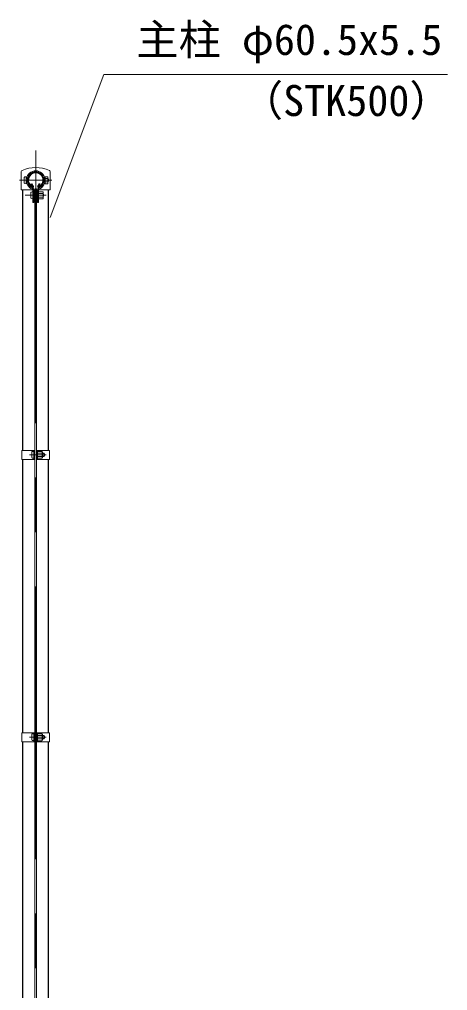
# Model space of a CAD drawing. Units: millimetres, scale not verified. Extents: x -6300 to 6300, y -4455 to 4455.
# Drawn here: x -173 to 825, y 468 to 2731 of the extents above; entities that cross this region are included whole.
import ezdxf
from ezdxf.enums import TextEntityAlignment as Align

# ---------------------------------------------------------------- set-up
doc = ezdxf.new("R2010")
doc.units = ezdxf.units.MM
doc.header["$LTSCALE"] = 20
doc.linetypes.add('USER1', pattern=[50.8, 31.75, -6.35, 6.35, -6.35])
for name, color, linetype, lineweight in [('0-0_D-STR1', 1, 'Continuous', 25), ('0-3_D-BMK', 2, 'USER1', 13), ('0-8_D-STR3', 3, 'Continuous', 13), ('0-9_D-STR-TXT', 7, 'Continuous', 13)]:
    doc.layers.add(name, color=color, linetype=linetype, lineweight=lineweight)
doc.styles.add('ＭＳ ゴシック', font='')
doc.styles.get('ＭＳ ゴシック').set_extended_font_data('MS Gothic')

msp = doc.modelspace()

# ---------------------------------------------------------------- linework, layer by layer
at = {"layer": '0-0_D-STR1'}
for p, q in [((-165.46, 1726.5), (-165.46, 2333.45)), ((-145.39, 2346.7), (-144, 2347.5)), ((-141.88, 2340.62), (-145.39, 2346.7)), ((-140.49, 2341.42), (-144, 2347.5)), ((-129.92, 2341.42), (-126.41, 2347.5)), ((-128.53, 2340.62), (-125.03, 2346.7)), ((-125.03, 2346.7), (-126.41, 2347.5)), ((-104.96, 1726.5), (-104.96, 2333.45)), ((-165.46, 1068.5), (-165.46, 1705.5)), ((-104.96, 1068.5), (-104.96, 1705.5)), ((-165.46, 410.5), (-165.46, 1047.5)), ((-104.96, 410.5), (-104.96, 1047.5))]:
    msp.add_line(p, q, dxfattribs=at)
for centre, radius, start, end in [((-135.21, 2355.95), 19.05, 294.32478, 245.67522), ((-135.21, 2355.95), 17.45, 294.32478, 245.67522), ((-142.23, 2340.42), 2, 245.67522, 30), ((-142.23, 2340.42), 0.401, 245.67522, 30), ((-128.19, 2340.42), 2, 150, 294.32478), ((-128.19, 2340.42), 0.401, 150, 294.32478)]:
    msp.add_arc(centre, radius, start, end, dxfattribs=at)
at = {"layer": '0-3_D-BMK'}
for p, q in [((-135.21, 2425), (-135.21, -2075)), ((-173.18, 2355.95), (-97.24, 2355.95)), ((-159.65, 2320.95), (-110.77, 2320.95)), ((-149.76, 1716), (-111.16, 1716)), ((-149.76, 1058), (-111.16, 1058))]:
    msp.add_line(p, q, dxfattribs=at)
at = {"layer": '0-8_D-STR3'}
for p, q in [((-162.01, 2362.45), (-162.01, 2349.45)), ((-157.21, 2363.95), (-157.21, 2347.95)), ((-156.84, 2359.95), (-157.21, 2359.95)), ((-113.21, 2359.95), (-113.57, 2359.95)), ((-107.71, 2364.05), (-113.21, 2364.05)), ((-113.21, 2364.05), (-113.21, 2347.85)), ((-107.71, 2360), (-113.21, 2360)), ((-106.71, 2362.18), (-106.71, 2349.84)), ((-106.71, 2359.95), (-106.21, 2359.95)), ((-106.71, 2359.95), (-106.21, 2359.95)), ((-106.71, 2359.27), (-105.88, 2359.27)), ((-106.21, 2359.95), (-106.21, 2351.95)), ((-101.56, 2375.96), (-101.56, 2333.45)), ((-156.84, 2351.95), (-157.21, 2351.95)), ((-141.71, 2304.25), (-141.71, 2333.52)), ((-139.41, 2304.25), (-139.41, 2333.52)), ((-137.46, 2335.95), (-137.46, -1535.95)), ((-137.46, 2335.95), (-132.96, 2335.95)), ((-132.96, 2335.95), (-132.96, -1535.95)), ((-131.01, 2304.25), (-131.01, 2333.52)), ((-128.71, 2304.25), (-128.71, 2333.52)), ((-128.71, 2333.45), (-101.56, 2333.45)), ((-113.21, 2351.95), (-113.57, 2351.95)), ((-107.71, 2351.9), (-113.21, 2351.9)), ((-107.71, 2347.85), (-113.21, 2347.85)), ((-106.71, 2352.63), (-105.88, 2352.63)), ((-106.71, 2351.95), (-106.21, 2351.95)), ((-106.71, 2351.95), (-106.21, 2351.95)), ((-146.51, 2314.39), (-146.51, 2327.39)), ((-137.71, 2326.27), (-139.41, 2326.27)), ((-137.71, 2315.63), (-139.41, 2315.63)), ((-137.71, 2326.27), (-137.71, 2315.63)), ((-137.71, 2324.95), (-137.46, 2324.95)), ((-137.71, 2316.95), (-137.46, 2316.95)), ((-132.96, 2324.95), (-131.01, 2324.95)), ((-132.96, 2316.95), (-131.01, 2316.95)), ((-118.71, 2329.05), (-128.71, 2329.05)), ((-118.71, 2325), (-128.71, 2325)), ((-118.71, 2316.9), (-128.71, 2316.9)), ((-118.71, 2312.85), (-128.71, 2312.85)), ((-117.71, 2327.18), (-117.71, 2314.84)), ((-117.71, 2324.95), (-117.71, 2316.95)), ((-117.71, 2324.27), (-117.38, 2324.27)), ((-117.71, 2317.63), (-117.38, 2317.63)), ((-141.71, 2304.25), (-139.41, 2304.25)), ((-131.01, 2304.25), (-128.71, 2304.25)), ((-167.76, 1726.5), (-167.76, 1705.5)), ((-137.46, 1726.5), (-167.76, 1726.5)), ((-144.56, 1722.5), (-144.56, 1709.5)), ((-139.76, 1726.5), (-139.76, 1705.5)), ((-139.76, 1724), (-139.76, 1708)), ((-132.96, 1726.5), (-102.66, 1726.5)), ((-130.66, 1726.5), (-130.66, 1705.5)), ((-120.66, 1724.1), (-130.66, 1724.1)), ((-130.66, 1724.1), (-130.66, 1707.9)), ((-120.66, 1720.05), (-130.66, 1720.05)), ((-119.66, 1722.23), (-119.66, 1709.89)), ((-102.66, 1726.5), (-102.66, 1705.5)), ((-137.46, 1705.5), (-167.76, 1705.5)), ((-132.96, 1705.5), (-102.66, 1705.5)), ((-120.66, 1711.95), (-130.66, 1711.95)), ((-120.66, 1707.9), (-130.66, 1707.9)), ((-119.66, 1720), (-115.76, 1720)), ((-119.66, 1719.32), (-115.43, 1719.32)), ((-119.66, 1712.68), (-115.43, 1712.68)), ((-119.66, 1712), (-115.76, 1712)), ((-115.76, 1720), (-115.76, 1712)), ((-167.76, 1068.5), (-167.76, 1047.5)), ((-137.46, 1068.5), (-167.76, 1068.5)), ((-144.56, 1064.5), (-144.56, 1051.5)), ((-139.76, 1068.5), (-139.76, 1047.5)), ((-139.76, 1066), (-139.76, 1050)), ((-132.96, 1068.5), (-102.66, 1068.5)), ((-130.66, 1068.5), (-130.66, 1047.5)), ((-120.66, 1066.1), (-130.66, 1066.1)), ((-130.66, 1066.1), (-130.66, 1049.9)), ((-119.66, 1064.23), (-119.66, 1051.89)), ((-102.66, 1068.5), (-102.66, 1047.5)), ((-137.46, 1047.5), (-167.76, 1047.5)), ((-132.96, 1047.5), (-102.66, 1047.5)), ((-120.66, 1062.05), (-130.66, 1062.05)), ((-120.66, 1053.95), (-130.66, 1053.95)), ((-120.66, 1049.9), (-130.66, 1049.9)), ((-119.66, 1062), (-115.76, 1062)), ((-119.66, 1061.32), (-115.43, 1061.32)), ((-119.66, 1054.68), (-115.43, 1054.68)), ((-119.66, 1054), (-115.76, 1054)), ((-115.76, 1062), (-115.76, 1054))]:
    msp.add_line(p, q, dxfattribs=at)
msp.add_lwpolyline([(-168.86, 2375.96), (-168.86, 2333.45), (-141.71, 2333.45)], dxfattribs=at)
for centre, radius, start, end in [((-165.56, 2375.96), 3.3, 116.72671, 180), ((-135.21, 2303.06), 82.25, 67.22973, 112.77027), ((-135.21, 2355.95), 22, 290.1633, 249.8367), ((-104.86, 2375.96), 3.3, 0, 63.27329), ((-135.21, 2355.95), 19.7, 289.83718, 250.16282), ((-109.25, 2362.02), 2.54, 307.21089, 52.78911), ((-115.41, 2355.95), 8.7, 332.26063, 27.73937), ((-113.71, 2355.95), 8.5, 331.92751, 28.07249), ((-143.71, 2333.52), 2, 0, 62.72039), ((-143.71, 2333.52), 4.3, 0, 65.03562), ((-126.71, 2333.52), 4.3, 114.96438, 180), ((-126.71, 2333.52), 2, 117.27961, 180), ((-109.26, 2349.87), 2.55, 307.42505, 52.57495), ((-120.25, 2327.02), 2.54, 307.21089, 52.78911), ((-126.41, 2320.95), 8.7, 332.26063, 27.73937), ((-120.26, 2314.87), 2.55, 307.42505, 52.57495), ((-125.21, 2320.95), 8.5, 331.92751, 28.07249), ((-122.2, 1722.07), 2.54, 307.21089, 52.78911), ((-128.36, 1716), 8.7, 332.26063, 27.73937), ((-122.21, 1709.92), 2.55, 307.42505, 52.57495), ((-123.26, 1716), 8.5, 331.92751, 28.07249), ((-122.2, 1064.07), 2.54, 307.21089, 52.78911), ((-128.36, 1058), 8.7, 332.26063, 27.73937), ((-122.21, 1051.92), 2.55, 307.42505, 52.57495), ((-123.26, 1058), 8.5, 331.92751, 28.07249)]:
    msp.add_arc(centre, radius, start, end, dxfattribs=at)
for centre, start_param, end_param in [((-157.21, 2362.45), 1.5707963, 3.1415927), ((-157.21, 2349.45), 3.1415927, 4.712389), ((-141.71, 2327.39), 1.5707963, 3.1415927), ((-141.71, 2314.39), 3.1415927, 4.712389), ((-139.76, 1722.5), 1.5707963, 3.1415927), ((-139.76, 1709.5), 3.1415927, 4.712389), ((-139.76, 1064.5), 1.5707963, 3.1415927), ((-139.76, 1051.5), 3.1415927, 4.712389)]:
    msp.add_ellipse(centre, major_axis=(4.8, 0), ratio=0.3125, start_param=start_param, end_param=end_param, dxfattribs=at)
at = {"layer": '0-9_D-STR-TXT'}
msp.add_lwpolyline([(825.41, 2602.22), (23.39, 2602.22), (-101.39, 2269.09)], dxfattribs=at)

# ---------------------------------------------------------------- texts
at = {"layer": '0-9_D-STR-TXT', "style": 'ＭＳ ゴシック'}
for s, p in [('主柱 φ60.5x5.5', (99.78, 2626.24)), ('（STK500）', (343.43, 2483.98))]:
    msp.add_text(s, height=72.14, dxfattribs=at).set_placement(p, align=Align.BOTTOM_LEFT)

doc.saveas('drawing.dxf')
